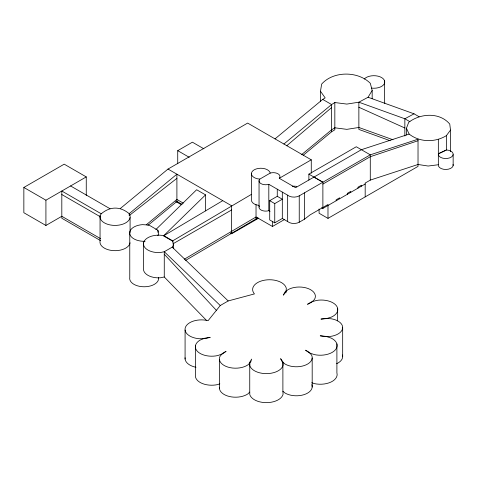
<?xml version="1.0" encoding="UTF-8"?>
<svg xmlns="http://www.w3.org/2000/svg" width="477" height="477" viewBox="0 0 477 477"><rect width="100%" height="100%" fill="white"/><g stroke="black" fill="none" stroke-linecap="round" stroke-linejoin="round"><path stroke-width="0.72" d="M320.472 101.631L320.472 91.226L321.671 84.071C333.363 70.84 358.096 70.936 370.337 83.35L372.167 90.463L372.167 98.638M406.446 134.937L406.446 128.247L408.682 122.35C420.434 113.24 439.621 112.053 449.751 124.056L450.503 130.078L450.503 151.626M143.583 242.847A15.103 8.717 0 0 0 160.367 252.536L164.267 251.725L172.209 247.14L173.61 244.713L172.734 240.837L163.844 235.704A15.103 8.717 0 0 0 143.583 242.847L143.583 268.104A15.103 8.717 0 0 0 160.367 277.793L164.267 276.988L206.774 320.681M283.904 144.012L331.604 104.541L334.83 102.543L346.839 104.081L358.865 102.203L368.065 97.254L372.167 90.463M130.078 242.799A15.103 8.717 0 0 1 113.425 250.634A15.103 8.717 0 0 1 100.051 240.933L100.051 215.664L101.225 213.779C110.211 206.279 120.079 206.159 129.201 213.66L129.201 215.568L176.901 178.344M406.446 128.247L409.135 134.079C419.682 142.39 435.119 142.653 446.394 135.629L450.503 130.078M220.255 305.53L208.079 320.687A16.397 9.468 0 0 0 185.636 326.817A16.397 9.468 0 0 0 199.416 338.742L205.015 338.587L210.196 337.352L204.806 338.193L200.215 340.035A16.373 9.451 0 0 0 198.033 351.943A16.373 9.451 0 0 0 217.822 355.532L222.574 353.839L226.068 351.322L222.264 353.57L219.969 356.414A16.152 9.325 0 0 0 228.048 367.129A16.152 9.325 0 0 0 247.909 364.875L250.658 362.162L251.695 359.08L249.727 362.293L249.799 365.704A16.874 9.743 0 0 0 266.786 373.622A16.874 9.743 0 0 0 283.082 365.233L282.867 361.828L280.631 358.674L282.068 361.572L285.067 364.046A15.836 9.141 0 0 0 304.392 365.519A15.836 9.141 0 0 0 311.553 355.049L309.263 352.336L305.572 350.201L309.263 352.843L314.301 354.59A16.826 9.719 0 0 0 334.818 350.44A16.826 9.719 0 0 0 331.133 338.074L326.035 336.38L320.246 335.802L325.242 336.595L330.424 336.416A15.783 9.111 0 0 0 342.671 327.759A15.783 9.111 0 0 0 331.169 318.767L326.012 318.439L320.949 319.095L326.56 318.594L331.551 317.026A16.51 9.534 0 0 0 335.897 305.137A16.51 9.534 0 0 0 316.484 300.444L311.415 301.917L307.51 304.302L311.63 302.275L314.355 299.58A16.099 9.296 0 0 0 308.112 288.537A16.099 9.296 0 0 0 288.084 289.634L284.888 292.151L283.314 295.138L285.83 292.043L286.349 288.639A16.892 9.755 0 0 0 264.866 280.124A16.892 9.755 0 0 0 254.45 293.915L228.197 300.945L220.255 305.53L164.267 251.725L164.267 276.988M249.745 363.069L249.745 392.076L247.909 393.883A16.152 9.325 0 0 1 229.538 396.536A16.152 9.325 0 0 1 219.426 387.294M155.83 229.58L196.643 189.745L205.539 194.878L205.539 210.888M163.665 235.745L205.539 194.878M286.707 145.783L331.604 107.552M120.305 208.527L168.011 169.055L247.641 123.078L311.272 159.819L311.272 173.193M146.236 224.828L176.901 199.452L183.269 203.13M275.008 138.879L322.714 99.407L325.165 97.886L320.472 91.226M301.506 154.715L331.604 129.81L334.878 127.818M147.942 225.382L176.901 201.431M303.211 155.269L331.604 131.783L334.83 129.768L334.83 102.543M269.702 200.68L274.752 203.596L282.318 199.225L277.268 196.309L269.702 200.68L269.702 219.927L274.752 222.842L282.318 218.472L287.655 221.549A7.525 4.347 0 0 0 299.24 222.222L304.457 219.211L310.062 214.883L327.985 204.532L327.985 218.377L319.095 213.243L319.095 208.944M222.747 200.656L163.51 235.894L172.406 241.028L251.54 194.306M184.259 259.244L256.03 216.975L272.468 226.468L284.477 219.533M185.559 260.406L257.926 217.816M100.587 238.673L61.813 216.29L45.917 225.466L23.85 212.724L23.85 187.461L64.192 164.166L86.259 176.907L86.259 195.487M23.85 187.461L45.917 200.197L86.259 176.907M177.724 163.76L177.724 150.66L192.398 142.188L203.882 148.818M270.232 173.079A9.439 5.45 0 0 0 260.502 168.244A9.439 5.45 0 0 0 251.415 173.485A9.439 5.45 0 0 0 259.804 179.102L270.232 173.079A6.702 3.87 0 0 1 278.002 173.795A6.702 3.87 0 0 1 279.242 178.285L295.561 187.705L361.393 149.7L409.135 134.079M279.468 178.183L311.272 159.819M172.734 243.956L231.643 209.946M308.881 180.067L308.881 174.123L356.283 146.755L370.283 154.834L418.025 139.212L418.025 166.39L327.985 218.377M230.373 233.026L231.643 233.76L258.558 218.222M259.804 179.102A6.666 3.852 0 0 0 260.985 183.621A6.666 3.852 0 0 0 268.813 184.307L287.655 195.182A7.525 4.347 0 0 0 299.24 195.85L370.283 154.834L370.283 180.109M322.881 184.086L370.283 156.712L418.025 140.739M321.611 207.698L322.881 208.431L365.179 184.009M419.14 116.764L414.048 113.824L404.848 118.773L358.865 102.203L358.865 129.428L390.216 140.739M438.339 153.791L446.394 150.022L446.394 135.629M219.825 383.83L217.822 384.545A16.373 9.451 0 0 1 195.445 374.779L195.445 345.765M453.072 164.44A7.441 4.293 0 0 1 446.007 169.466A7.441 4.293 0 0 1 438.339 164.744L428.131 166.032L418.025 164.482L370.325 180.091L365.179 183.061L365.179 196.9M334.83 127.812L346.839 129.35L358.865 127.466L393 139.773M311.767 382.721L314.301 383.603A16.826 9.719 0 0 0 331.002 382.035A16.826 9.719 0 0 0 336.899 372.877L336.899 343.869M368.065 97.254L414.048 113.824M358.865 107.253L404.848 127.997M409.886 121.683L404.848 118.773L404.848 136.017M322.714 99.407L331.604 104.541L331.604 131.783M308.881 174.123L322.881 182.208L322.881 208.431M177.724 150.66L189.208 157.291M259.279 206.225A6.666 3.852 0 0 0 261.509 210.262A6.666 3.852 0 0 0 268.813 210.673L270.018 211.371M168.011 169.055L231.643 205.79L231.643 233.76M176.901 201.389L181.999 204.329M175.631 201.425L181.361 204.734M157.833 232.299L157.833 230.194L148.943 225.055L142.534 224.643A14.483 8.359 0 0 0 129.732 233.682A14.483 8.359 0 0 0 145.08 241.296M70.584 185.958L109.996 208.711M101.225 213.779L61.813 191.021L61.813 218.245L100.587 240.635M61.813 194.533L100.587 216.916M313.985 177.068L322.846 182.226M282.891 362.258L282.891 391.265L285.067 393.054A15.836 9.141 0 0 0 303.938 394.682A15.836 9.141 0 0 0 311.815 384.641M172.209 247.14L228.197 300.945M164.267 254.235L216.725 310.718M282.891 391.265L283.082 394.246A16.874 9.743 0 0 1 266.786 402.636A16.874 9.743 0 0 1 249.799 394.712L249.745 392.076M231.643 231.059L231.667 232.979M453.15 154.631A7.441 4.293 0 0 1 445.029 158.513A7.441 4.293 0 0 1 438.339 153.809L446.394 149.963A7.441 4.293 0 0 1 453.15 154.631L453.15 165.567M438.339 139.475L438.339 164.744M384.51 80.673L384.51 101.38A10.876 6.279 0 0 1 384.683 103.36M361.387 186.197L361.387 185.249L357.959 187.228L357.959 188.177M350.738 192.344L350.738 191.396L347.31 193.376L347.31 194.324M342.671 327.759L342.671 356.772M339.594 198.778L339.594 197.83L336.166 199.809L336.166 200.757M337.633 308.261L337.633 320.908M312.185 358.048L312.185 387.056M304.457 192.845L304.457 219.211M299.24 195.85L299.24 222.222M287.655 195.182L287.655 221.549M285.938 291.322L285.938 292.806M282.318 192.106L282.318 218.472M277.268 189.19L277.268 196.309M274.752 203.596L274.752 222.842M272.468 221.37L272.468 226.468M268.813 184.307L268.813 210.673M259.047 180.664L259.047 207.03M256.03 204.603L256.03 219.682M251.415 173.485L251.415 199.851A9.439 5.45 0 0 0 259.112 205.414M219.438 359.545L219.438 388.552M185.082 330.036L185.082 359.044M176.901 202.159L176.901 174.188L129.201 213.66A15.103 8.717 0 0 1 116.829 225.353A15.103 8.717 0 0 1 100.051 215.664M173.61 244.713L173.61 248.428M172.734 240.837L172.734 242.083M130.078 217.536L130.078 232.394M129.768 232.013L129.768 277.477A14.483 8.359 0 0 0 144.161 286.772A14.483 8.359 0 0 0 158.555 277.477M45.917 200.197L45.917 225.466M157.833 230.194A14.483 8.359 0 0 1 157.833 235.716M195.987 367.284A16.397 9.468 0 0 1 185.076 357.75M292.282 186.316A7.179 4.144 0 0 1 296.706 186.453M364.243 79.051A10.876 6.279 0 0 1 378.04 76.171A10.876 6.279 0 0 1 384.253 83.845A10.876 6.279 0 0 1 371.589 88.114M342.432 354.971A15.783 9.111 0 0 1 336.637 363.712"/></g></svg>
